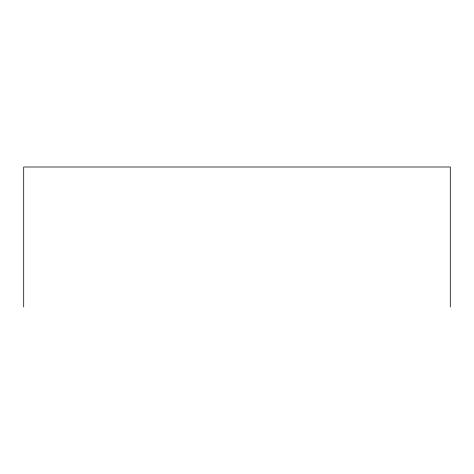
<?xml version="1.0" encoding="UTF-8"?>
<svg xmlns="http://www.w3.org/2000/svg" width="474" height="474" viewBox="0 0 474 474"><rect width="100%" height="100%" fill="white"/><g stroke="black" fill="none" stroke-linecap="round" stroke-linejoin="round"><path stroke-width="0.71" d="M450.3 307.004L450.3 166.996L23.7 166.996L23.7 307.004"/></g></svg>
